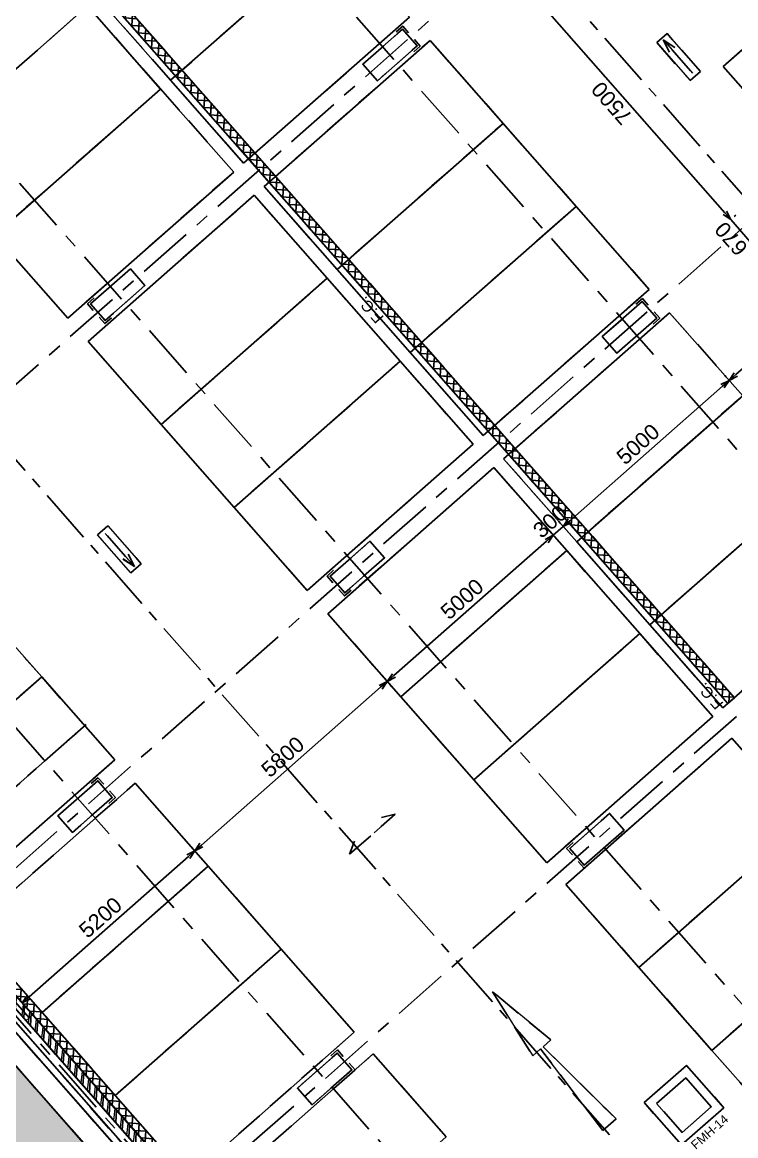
# Model space of a CAD drawing. Header units: millimetres. Extents: x 833946797 to 834440930, y 817746008 to 818399503.
# Drawn here: x 834295254 to 834311388, y 817964841 to 817990012 of the extents above; entities that cross this region are included whole.
import ezdxf

# ---------------------------------------------------------------- set-up
doc = ezdxf.new("R2010")
doc.units = ezdxf.units.MM
doc.header["$LTSCALE"] = 100
for name, pattern in [('CENTER', [2, 1.25, -0.25, 0.25, -0.25]), ('DASHDOT2', [12.7, 6.35, -3.175, 0, -3.175]), ('Grid Line', [22.225, 12.7, -3.175, 3.175, -3.175]), ('Hidden', [9.525, 6.35, -3.175])]:
    doc.linetypes.add(name, pattern=pattern)
for name, color, linetype in [('+C-160', 160, 'Hidden'), ('A-COLS', 3, 'Continuous'), ('DLN020__', 6, 'Continuous'), ('DLN030_1', 1, 'Continuous'), ('DLN030_2', 1, 'Continuous'), ('DLN040__', 3, 'Continuous'), ('DLN052__', 7, 'Continuous'), ('DLN060__', 7, 'Continuous'), ('DLN210__', 7, 'Continuous'), ('DLN660', 1, 'Continuous'), ('DLN810__', 1, 'Continuous'), ('MOE', 6, 'DASHDOT2')]:
    doc.layers.add(name, color=color, linetype=linetype)
for name, color, linetype, lineweight in [('A-DOOR', 6, 'Continuous', 9), ('A-GENM', 6, 'Continuous', 9), ('A-WALL', 7, 'Continuous', 9), ('A829_ROAD', 1, 'Continuous', 0), ('CORNER GUARD', 2, 'Continuous', 50), ('HCL520_T', 7, 'Continuous', 18)]:
    doc.layers.add(name, color=color, linetype=linetype, lineweight=lineweight)
doc.styles.add('3B50A-DLN-ARC-DWG-1002-P00-LB02$0$Standard', font='swiss.ttf')
doc.styles.get("Standard").update_dxf_attribs({"font": 'swiss.ttf'})
doc.styles.add('Swis721tBT', font='swissl.ttf')
doc.dimstyles.new('INTDIM', dxfattribs={"dimtxt": 200, "dimasz": 125, "dimexe": 100, "dimexo": 150, "dimgap": 80, "dimtad": 1, "dimdec": 0, "dimzin": 9, "dimdsep": 46, "dimtxsty": 'Swis721tBT', "dimblk": 'OPEN30', "dimcen": -125, "dimclrd": 256, "dimclre": 256, "dimclrt": 2, "dimaunit": 1, "dimadec": 1, "dimazin": 0, "dimtfac": 0.444444, "dimtdec": 0, "dimtix": 1, "dimtmove": 2, "dimatfit": 3, "dimldrblk": 'OPEN30', "dimfxl": 0, "dimtolj": 1, "dimlwd": -1, "dimlwe": -1, "dimarcsym": 0})
doc.dimstyles.new('INTDIM350', dxfattribs={"dimtxt": 350, "dimasz": 200, "dimexe": 100, "dimexo": 150, "dimgap": 100, "dimtad": 1, "dimdec": 0, "dimzin": 9, "dimdsep": 46, "dimtxsty": 'Swis721tBT', "dimblk": 'OPEN30', "dimcen": -125, "dimclrd": 256, "dimclre": 256, "dimclrt": 2, "dimaunit": 1, "dimadec": 1, "dimazin": 0, "dimtfac": 0.444444, "dimtdec": 0, "dimtix": 1, "dimtmove": 2, "dimatfit": 3, "dimldrblk": 'OPEN30', "dimfxl": 0, "dimtolj": 1, "dimlwd": -1, "dimlwe": -1, "dimarcsym": 0})
pattern_1 = [(86.3502, (834319897.64, 817945893.62), (-158.428, 10.1057), []), (176.3502, (834319897.64, 817945893.62), (-10.1057, -158.428), [])]
pattern_2 = [(86.350195828, (-1e-07, 1e-07), (-158.428018635, 10.105711821), [])]

# ---------------------------------------------------------------- blocks, each defined once
blk = doc.blocks.new('_Open30')
at = {"color": 0, "linetype": 'ByBlock', "lineweight": -2}
for p, q in [((-1, 0.268), (0, 0)), ((0, 0), (-1, -0.268)), ((0, 0), (-1, 0))]:
    blk.add_line(p, q, dxfattribs=at)
blk = doc.blocks.new('*D31')
at = {"layer": 'Defpoints', "color": 0}
for p in [(834269377, 817985820), (834268235, 817984815), (834325665, 817921862)]:
    blk.add_point(p, dxfattribs=at)
at = {"layer": 'DLN030_1', "linetype": 'Continuous'}
for p, q in [((834269264, 817985721), (834268160, 817984749)), ((834324391, 817921007), (834268367, 817984665)), ((834325552, 817921763), (834324448, 817920791))]:
    blk.add_line(p, q, dxfattribs=at)
at = {"layer": 'DLN030_1', "xscale": 200, "yscale": 200, "zscale": 200}
for p, rotation in [((834268235, 817984815), 131.3501965874743), ((834324523, 817920857), 311.3501965874743)]:
    blk.add_blockref('_Open30', p, dxfattribs=dict(at, rotation=rotation))
at = {"layer": 'DLN030_1', "color": 2, "insert": (834295471, 817953436), "char_height": 400, "attachment_point": 5, "rotation": 311.3502, "style": 'Swis721tBT'}
blk.add_mtext('\\A1;85200', dxfattribs=at)
blk = doc.blocks.new('DLN_Parking - Parking - 2500 x 5000 _WL_-1233168-Car Park_B2_F')
at = {"layer": 'DLN660'}
for p, q in [((0, 0), (0, 5000)), ((0, 5000), (2500, 5000)), ((2500, 5000), (2500, 0)), ((2500, 0), (0, 0))]:
    blk.add_line(p, q, dxfattribs=at)
blk = doc.blocks.new('DLN_Parking - Parking - 2500 x 5000 _WL_-V1-Car Park_B2_F')
at = {"layer": 'DLN660'}
for p, q in [((0, 0), (0, 5000)), ((0, 5000), (2500, 5000)), ((2500, 5000), (2500, 0))]:
    blk.add_line(p, q, dxfattribs=at)
blk = doc.blocks.new('A05-_14-flat-3')
at = {"layer": 'A829_ROAD'}
for p, q in [((-275, 3909), (275, 3909)), ((-50, 709), (-275, 3909)), ((275, 3909), (50, 709)), ((-375, 709), (0, -1624)), ((-50, 709), (-375, 709)), ((0, -1624), (375, 709)), ((375, 709), (50, 709))]:
    blk.add_line(p, q, dxfattribs=at)
blk = doc.blocks.new('*D87')
at = {"layer": 'Defpoints', "color": 0}
for p in [(834269376, 817985821), (834268235, 817984816), (834325664, 817921862)]:
    blk.add_point(p, dxfattribs=at)
at = {"layer": 'DLN030_1', "linetype": 'Continuous'}
for p, q in [((834269264, 817985721), (834268159, 817984750)), ((834324391, 817921007), (834268367, 817984666)), ((834325552, 817921763), (834324448, 817920791))]:
    blk.add_line(p, q, dxfattribs=at)
at = {"layer": 'DLN030_1', "xscale": 200, "yscale": 200, "zscale": 200}
for p, rotation in [((834268235, 817984816), 131.3501965866839), ((834324523, 817920857), 311.3501965866839)]:
    blk.add_blockref('_Open30', p, dxfattribs=dict(at, rotation=rotation))
at = {"layer": 'DLN030_1', "color": 2, "insert": (834295471, 817953436), "char_height": 400, "attachment_point": 5, "rotation": 311.3502, "style": 'Swis721tBT'}
blk.add_mtext('\\A1;85200', dxfattribs=at)
blk = doc.blocks.new('CORNER GUARD')
at = {"layer": 'CORNER GUARD', "color": 0, "const_width": 20}
blk.add_lwpolyline([(-150, -50), (50, -50), (50, 150)], dxfattribs=at)
at = {"layer": 'Defpoints', "color": 0}
blk.add_lwpolyline([(-150, 0), (0, 0), (0, 150)], dxfattribs=at)
blk = doc.blocks.new('*D105')
at = {"layer": 'Defpoints', "color": 0, "ltscale": 1.5}
for p in [(834308028, 818005616, 0), (834282396, 817990019, 0), (834281716, 817989645, 0), (834284249, 817989719), (834286474, 817987663, 0)]:
    blk.add_point(p, dxfattribs=at)
at = {"layer": 'MOE', "linetype": 'Continuous', "ltscale": 1.5}
blk.add_arc((834282364, 817990038), 1912, 335.9818, 25.2618, dxfattribs=at)
at = {"layer": 'MOE', "ltscale": 1.5, "xscale": 200, "yscale": 200, "zscale": 200}
for p, rotation in [((834283998, 817991030), 118.2598019028831), ((834284019, 817989081), 242.983782187355)]:
    blk.add_blockref('_Open30', p, dxfattribs=dict(at, rotation=rotation))
at = {"layer": 'MOE', "color": 2, "ltscale": 1.5, "insert": (834284555, 817990061), "char_height": 350, "attachment_point": 5, "rotation": 270.6218, "style": 'Swis721tBT'}
blk.add_mtext('\\A1;{\\C1;>30%%D}', dxfattribs=at)
blk = doc.blocks.new('A$C029C5A43')
at = {"layer": '+C-160'}
for p, q in [((21521, 92816, 0), (21521, 45595, 0)), ((22021, 92316, 0), (22021, 45595, 0)), ((22171, 90066), (22171, 6566)), ((22371, 6566), (22371, 90066)), ((22571, 85566), (22571, 49724)), ((22771, 49724), (22771, 85566)), ((39021, 55966), (39021, 79864)), ((39221, 79864), (39220, 55964)), ((33571, 77366), (38571, 77366)), ((38571, 77366), (33571, 77366)), ((38571, 77366), (38571, 74866)), ((38871, 74866), (38871, 77366)), ((39021, 76363), (39221, 76563)), ((39221, 76184), (39021, 76383)), ((39021, 76139), (39221, 76338)), ((39221, 75959), (39021, 76159)), ((39021, 75914), (39221, 76114)), ((39221, 75735), (39021, 75934)), ((39021, 75690), (39221, 75889)), ((39221, 75510), (39021, 75710)), ((39021, 75465), (39221, 75665)), ((39221, 75286), (39021, 75485)), ((39021, 75241), (39221, 75440)), ((39221, 75061), (39021, 75261)), ((39021, 75016), (39221, 75216)), ((39221, 74837), (39021, 75036)), ((33571, 72366), (33571, 74866)), ((33571, 74866), (38571, 74866)), ((38571, 74866), (33571, 74866)), ((38571, 74866), (38571, 72366)), ((38871, 72366), (38871, 74866)), ((38871, 74866), (43871, 74866)), ((43871, 74866), (38871, 74866)), ((39021, 74792), (39221, 74991)), ((39221, 74612), (39021, 74812)), ((39021, 74567), (39221, 74767)), ((39221, 74388), (39021, 74587)), ((39021, 74343), (39221, 74542)), ((39221, 74163), (39021, 74363)), ((39021, 74118), (39221, 74318)), ((39221, 73939), (39021, 74138)), ((39021, 73894), (39221, 74093)), ((39221, 73714), (39021, 73914)), ((39021, 73669), (39221, 73869)), ((39221, 73490), (39021, 73689)), ((39021, 73445), (39221, 73644)), ((39221, 73265), (39021, 73465)), ((39021, 73220), (39221, 73420)), ((39221, 73041), (39021, 73240)), ((39021, 72996), (39221, 73195)), ((39221, 72816), (39021, 73016)), ((39021, 72771), (39221, 72971)), ((39221, 72592), (39021, 72791)), ((39021, 72547), (39221, 72746)), ((39221, 72367), (39021, 72567)), ((39021, 72322), (39221, 72522)), ((38571, 72366), (33571, 72366)), ((34321, 72316, 0), (34121, 72316, 0)), ((34121, 72316, 0), (34121, 72116, 0)), ((34171, 72266), (35371, 72266)), ((34171, 71766), (34171, 72266)), ((34171, 71766, 0), (34171, 72266, 0)), ((34171, 72266, 0), (35371, 72266, 0)), ((34171, 71766, 0), (34171, 72266, 0)), ((34171, 72266, 0), (35371, 72266, 0)), ((34321, 72266, 0), (34171, 72266, 0)), ((34171, 72266, 0), (34171, 72116, 0)), ((35371, 72266), (35371, 71766)), ((35371, 72266, 0), (35371, 71766, 0)), ((35371, 72266, 0), (35371, 71766, 0)), ((43871, 72366), (38871, 72366)), ((39221, 72143), (39021, 72342)), ((39021, 72098), (39221, 72297)), ((42371, 72266), (43571, 72266)), ((42371, 71766), (42371, 72266)), ((42371, 71766, 0), (42371, 72266, 0)), ((42371, 72266, 0), (43571, 72266, 0)), ((42371, 71766, 0), (42371, 72266, 0)), ((42371, 72266, 0), (43571, 72266, 0)), ((43421, 72316), (43621, 72316)), ((43421, 72266), (43571, 72266)), ((43571, 72266), (43571, 71766)), ((43571, 72266, 0), (43571, 71766, 0)), ((43571, 72266, 0), (43571, 71766, 0)), ((43571, 72266), (43571, 72116)), ((43621, 72316), (43621, 72116)), ((39220, 71918), (39021, 72118)), ((39021, 71873), (39221, 72073)), ((34121, 71716, 0), (34121, 71916, 0)), ((34171, 71766, 0), (34171, 71916, 0)), ((35371, 71766), (34171, 71766)), ((35371, 71766, 0), (34171, 71766, 0)), ((35371, 71766, 0), (34171, 71766, 0)), ((34321, 71766, 0), (34171, 71766, 0)), ((39220, 71694), (39021, 71893)), ((39021, 71649), (39220, 71848)), ((43571, 71766), (42371, 71766)), ((43571, 71766, 0), (42371, 71766, 0)), ((43571, 71766, 0), (42371, 71766, 0)), ((43421, 71766), (43571, 71766)), ((43571, 71766), (43571, 71916)), ((43621, 71716), (43621, 71916)), ((33571, 69166), (33571, 71666)), ((33571, 71666), (38571, 71666)), ((34321, 71716, 0), (34121, 71716, 0)), ((38571, 71666), (38571, 69166)), ((38871, 69166), (38871, 71666)), ((38871, 71666), (43871, 71666)), ((39220, 71469), (39021, 71669)), ((39021, 71424), (39220, 71624)), ((43421, 71716), (43621, 71716)), ((43871, 71666), (43871, 69166)), ((39220, 71245), (39021, 71444)), ((39021, 71200), (39220, 71399)), ((39220, 71020), (39021, 71220)), ((39021, 70975), (39220, 71175)), ((39220, 70796), (39021, 70995)), ((39021, 70751), (39220, 70950)), ((39220, 70571), (39021, 70771)), ((39021, 70526), (39220, 70726)), ((39220, 70347), (39021, 70546)), ((39021, 70302), (39220, 70501)), ((39220, 70122), (39021, 70322)), ((39021, 70077), (39220, 70277)), ((39220, 69898), (39021, 70097)), ((39021, 69853), (39220, 70052)), ((39220, 69673), (39021, 69873)), ((39021, 69628), (39220, 69827)), ((39220, 69449), (39021, 69648)), ((39021, 69404), (39220, 69603)), ((39220, 69224), (39021, 69424)), ((39021, 69179), (39220, 69378)), ((27771, 69166), (27771, 66666)), ((33571, 66666), (33571, 69166)), ((33571, 69166), (38571, 69166)), ((38571, 69166), (33571, 69166)), ((38571, 69166), (38571, 66666)), ((38871, 66666), (38871, 69166)), ((38871, 69166), (43871, 69166)), ((43871, 69166), (38871, 69166)), ((39220, 69000), (39021, 69199)), ((39021, 68954), (39220, 69154)), ((39220, 68775), (39021, 68975)), ((43871, 69166), (43871, 66666)), ((39021, 68730), (39220, 68929)), ((39220, 68551), (39021, 68750)), ((39021, 68505), (39220, 68705)), ((39220, 68326), (39021, 68526)), ((39021, 68281), (39220, 68480)), ((30840, 67100), (30840, 68241)), ((30840, 68241), (31153, 68241)), ((31153, 68241), (31153, 67100)), ((39220, 68102), (39021, 68301)), ((39021, 68056), (39220, 68256)), ((47998, 68241), (47685, 68241)), ((47685, 68241), (47685, 67100)), ((47998, 67100), (47998, 68241)), ((30993, 67452), (30993, 68152)), ((39220, 67877), (39021, 68077)), ((39021, 67832), (39220, 68031)), ((39220, 67653), (39021, 67852)), ((39021, 67607), (39220, 67807)), ((47837, 67889), (47837, 67189)), ((39220, 67428), (39021, 67628)), ((39021, 67383), (39220, 67582)), ((39220, 67204), (39021, 67403)), ((39021, 67158), (39220, 67358)), ((31153, 67100), (30840, 67100)), ((39220, 66979), (39021, 67179)), ((39021, 66934), (39220, 67133)), ((39220, 66755), (39021, 66954)), ((47685, 67100), (47998, 67100)), ((39021, 66709), (39220, 66909)), ((39220, 66530), (39021, 66730)), ((48458, 66841, 0), (49733, 66841, 0)), ((48458, 65566, 0), (48458, 66841, 0)), ((22771, 66666), (27771, 66666)), ((27771, 66666), (22771, 66666)), ((27771, 66666), (27771, 64166)), ((33571, 64166), (33571, 66666)), ((33571, 66666), (38571, 66666)), ((38571, 66666), (33571, 66666)), ((38571, 66666), (38571, 64166)), ((38871, 64166), (38871, 66666)), ((38871, 66666), (43871, 66666)), ((43871, 66666), (38871, 66666)), ((39021, 66485), (39220, 66684)), ((39220, 66306), (39021, 66505)), ((39021, 66260), (39220, 66460)), ((43871, 66666), (43871, 64166)), ((39220, 66081), (39021, 66281)), ((39021, 66036), (39220, 66235)), ((39220, 65857), (39021, 66056)), ((39021, 65811), (39220, 66011)), ((39220, 65632), (39021, 65832)), ((39021, 65587), (39220, 65786)), ((39220, 65408), (39021, 65607)), ((39021, 65362), (39220, 65562)), ((39220, 65183), (39021, 65383)), ((39021, 65138), (39220, 65337)), ((39220, 64959), (39021, 65158)), ((39021, 64913), (39220, 65113)), ((39220, 64734), (39021, 64934)), ((39021, 64689), (39220, 64888)), ((39220, 64510), (39021, 64709)), ((39021, 64464), (39220, 64664)), ((39220, 64285), (39021, 64485)), ((39021, 64240), (39220, 64439)), ((39220, 64061), (39021, 64260)), ((39021, 64015), (39220, 64215)), ((27771, 64166), (22771, 64166)), ((25971, 63566, 0), (25971, 64066, 0)), ((25971, 64066, 0), (27171, 64066, 0)), ((25971, 63566, 0), (25971, 64066, 0)), ((25971, 64066, 0), (27171, 64066, 0)), ((27021, 64116, 0), (27221, 64116, 0)), ((27021, 64066, 0), (27171, 64066, 0)), ((27171, 64066, 0), (27171, 63566, 0)), ((27171, 64066, 0), (27171, 63566, 0)), ((27171, 64066, 0), (27171, 63916, 0)), ((27221, 64116, 0), (27221, 63916, 0)), ((38571, 64166), (33571, 64166)), ((34321, 64115, 0), (34121, 64115, 0)), ((34121, 64115, 0), (34121, 63915, 0)), ((34171, 63566, 0), (34171, 64066, 0)), ((34171, 64066, 0), (35371, 64066, 0)), ((34171, 63566, 0), (34171, 64066, 0)), ((34171, 64066, 0), (35371, 64066, 0)), ((34321, 64065, 0), (34171, 64065, 0)), ((34171, 64065, 0), (34171, 63915, 0)), ((35371, 64066, 0), (35371, 63566, 0)), ((35371, 64066, 0), (35371, 63566, 0)), ((43871, 64166), (38871, 64166)), ((39220, 63836), (39021, 64036)), ((39021, 63791), (39220, 63990)), ((42371, 63566, 0), (42371, 64066, 0)), ((42371, 64066, 0), (43571, 64066, 0)), ((42371, 63566, 0), (42371, 64066, 0)), ((42371, 64066, 0), (43571, 64066, 0)), ((43421, 64116), (43621, 64116)), ((43421, 64066), (43571, 64066)), ((43571, 64066, 0), (43571, 63566, 0)), ((43571, 64066, 0), (43571, 63566, 0)), ((43571, 64066), (43571, 63916)), ((43621, 64116), (43621, 63916)), ((27171, 63566, 0), (27171, 63716, 0)), ((27221, 63516, 0), (27221, 63716, 0)), ((34121, 63515, 0), (34121, 63715, 0)), ((34171, 63565, 0), (34171, 63715, 0)), ((39220, 63612), (39021, 63811)), ((39021, 63566), (39220, 63766)), ((43571, 63566), (43571, 63716)), ((43621, 63516), (43621, 63716)), ((22771, 63466), (27771, 63466)), ((27171, 63566, 0), (25971, 63566, 0)), ((27171, 63566, 0), (25971, 63566, 0)), ((27021, 63566, 0), (27171, 63566, 0)), ((27021, 63516, 0), (27221, 63516, 0)), ((27771, 63466), (27771, 60966)), ((33571, 60966), (33571, 63466)), ((33571, 63466), (38571, 63466)), ((34321, 63515, 0), (34121, 63515, 0)), ((35371, 63566, 0), (34171, 63566, 0)), ((35371, 63566, 0), (34171, 63566, 0)), ((34321, 63565, 0), (34171, 63565, 0)), ((38571, 63466), (38571, 60966)), ((38871, 60966), (38871, 63466)), ((38871, 63466), (43871, 63466)), ((39220, 63387), (39021, 63587)), ((39021, 63342), (39220, 63541)), ((43571, 63566, 0), (42371, 63566, 0)), ((43571, 63566, 0), (42371, 63566, 0)), ((43421, 63566), (43571, 63566)), ((43421, 63516), (43621, 63516)), ((43871, 63466), (43871, 60966)), ((39220, 63163), (39021, 63362)), ((39021, 63117), (39220, 63317)), ((39220, 62938), (39021, 63138)), ((39021, 62893), (39220, 63092)), ((39220, 62714), (39021, 62913)), ((39021, 62668), (39220, 62868)), ((39220, 62489), (39021, 62689)), ((39021, 62444), (39220, 62643)), ((39220, 62265), (39021, 62464)), ((39021, 62219), (39220, 62418)), ((39220, 62040), (39021, 62240)), ((39021, 61995), (39220, 62194)), ((39220, 61816), (39021, 62015)), ((39021, 61770), (39220, 61969)), ((22471, 61067), (22471, 61769)), ((39220, 61591), (39021, 61790)), ((39021, 61546), (39220, 61745)), ((22771, 61427), (22571, 61627)), ((22571, 61260), (22771, 61460)), ((39220, 61367), (39021, 61566)), ((39021, 61321), (39220, 61520)), ((22371, 61140), (22571, 61340)), ((22771, 61203), (22571, 61403)), ((22571, 61036), (22771, 61236)), ((22771, 60978), (22571, 61178)), ((39220, 61142), (39021, 61341)), ((39021, 61097), (39220, 61296)), ((22371, 60915), (22571, 61115)), ((22371, 61067), (22571, 61067)), ((22571, 60811), (22771, 61011)), ((22771, 60754), (22571, 60954)), ((22771, 60966), (27771, 60966)), ((27771, 60966), (22771, 60966)), ((27771, 60966), (27771, 58466)), ((33571, 58466), (33571, 60966)), ((33571, 60966), (38571, 60966)), ((38571, 60966), (33571, 60966)), ((38571, 60966), (38571, 58466)), ((38871, 58466), (38871, 60966)), ((38871, 60966), (43871, 60966)), ((43871, 60966), (38871, 60966)), ((39220, 60918), (39021, 61117)), ((39021, 60872), (39220, 61071)), ((22371, 60691), (22571, 60891)), ((22371, 60466), (22571, 60666)), ((22571, 60587), (22771, 60787)), ((22771, 60529), (22571, 60729)), ((39220, 60693), (39021, 60892)), ((39021, 60648), (39220, 60847)), ((39220, 60469), (39021, 60668)), ((22371, 60242), (22571, 60442)), ((22571, 60362), (22771, 60562)), ((22771, 60305), (22571, 60504)), ((39021, 60423), (39220, 60622)), ((39220, 60244), (39021, 60443)), ((22371, 60017), (22571, 60217)), ((22571, 60138), (22771, 60338)), ((22771, 60080), (22571, 60280)), ((39021, 60199), (39220, 60398)), ((39220, 60020), (39021, 60219)), ((39021, 59974), (39220, 60173)), ((22371, 59793), (22571, 59993)), ((22571, 59913), (22771, 60113)), ((22771, 59856), (22571, 60055)), ((39220, 59795), (39021, 59994)), ((39021, 59750), (39220, 59949)), ((22371, 59568), (22571, 59768)), ((22571, 59689), (22771, 59889)), ((22771, 59631), (22571, 59831)), ((22571, 59464), (22771, 59664)), ((39220, 59571), (39021, 59770)), ((39021, 59525), (39220, 59724)), ((22371, 59344), (22571, 59544)), ((22771, 59407), (22571, 59606)), ((22571, 59240), (22771, 59440)), ((39220, 59346), (39021, 59545)), ((39021, 59301), (39220, 59500)), ((22371, 59119), (22571, 59319)), ((22771, 59182), (22571, 59382)), ((22571, 59015), (22771, 59215)), ((22771, 58958), (22571, 59157)), ((30350, 59055, 0), (30628, 59208, 0)), ((31719, 59055, 0), (31441, 59208, 0)), ((39220, 59122), (39021, 59321)), ((39021, 59076), (39220, 59275)), ((22371, 58895), (22571, 59095)), ((22571, 58791), (22771, 58991)), ((22771, 58733), (22571, 58933)), ((31719, 59055, 0), (30350, 59055, 0)), ((30350, 59055, 0), (31719, 59055, 0)), ((39220, 58897), (39021, 59096)), ((39021, 58852), (39220, 59051)), ((22371, 58670), (22571, 58870)), ((22571, 58566), (22771, 58766)), ((22771, 58509), (22571, 58708)), ((39220, 58673), (39021, 58872)), ((39021, 58627), (39220, 58826)), ((39220, 58448), (39021, 58647)), ((22371, 58446), (22571, 58646)), ((22371, 58221), (22571, 58421)), ((22571, 58342), (22771, 58542)), ((22771, 58284), (22571, 58484)), ((22771, 58466), (27771, 58466)), ((27771, 58466), (22771, 58466)), ((27771, 58466), (27771, 55966)), ((33571, 55966), (33571, 58466)), ((33571, 58466), (38571, 58466)), ((38571, 58466), (33571, 58466)), ((38571, 58466), (38571, 55966)), ((38871, 55966), (38871, 58466)), ((38871, 58466), (43871, 58466)), ((43871, 58466), (38871, 58466)), ((39021, 58403), (39220, 58602)), ((39220, 58224), (39021, 58423)), ((22371, 57997), (22571, 58197)), ((22571, 58117), (22771, 58317)), ((22771, 58060), (22571, 58259)), ((39021, 58178), (39220, 58377)), ((39220, 57999), (39021, 58198)), ((39021, 57954), (39220, 58153)), ((22371, 57772), (22571, 57972)), ((22571, 57893), (22771, 58093)), ((22771, 57835), (22571, 58035)), ((39220, 57775), (39021, 57974)), ((39021, 57729), (39220, 57928)), ((22371, 57548), (22571, 57748)), ((22571, 57668), (22771, 57868)), ((22771, 57611), (22571, 57810)), ((22571, 57444), (22771, 57644)), ((39220, 57550), (39021, 57749)), ((39021, 57505), (39220, 57704)), ((22371, 57323), (22571, 57523)), ((22771, 57386), (22571, 57586)), ((22571, 57219), (22771, 57419)), ((39220, 57326), (39021, 57525)), ((39021, 57280), (39220, 57479)), ((39220, 57101), (39021, 57300)), ((39021, 57056), (39220, 57255)), ((39220, 56877), (39021, 57076)), ((39021, 56831), (39220, 57030)), ((39220, 56652), (39021, 56851)), ((39021, 56607), (39220, 56806)), ((39220, 56428), (39021, 56627)), ((39021, 56382), (39220, 56581)), ((39220, 56203), (39021, 56402)), ((39021, 56158), (39220, 56357)), ((39220, 55979), (39021, 56178)), ((39053, 55965), (39220, 56132)), ((27771, 55966), (22771, 55966)), ((27021, 55916, 0), (27221, 55916, 0)), ((27221, 55916, 0), (27221, 55716, 0)), ((38571, 55966), (33571, 55966)), ((34321, 55916, 0), (34121, 55916, 0)), ((34121, 55916, 0), (34121, 55716, 0)), ((43871, 55966), (38871, 55966)), ((39220, 55964), (39021, 55966)), ((25971, 55366, 0), (25971, 55866, 0)), ((25971, 55866, 0), (27171, 55866, 0)), ((25971, 55366, 0), (25971, 55866, 0)), ((25971, 55866, 0), (27171, 55866, 0)), ((27021, 55866, 0), (27171, 55866, 0)), ((27171, 55866, 0), (27171, 55366, 0)), ((27171, 55866, 0), (27171, 55366, 0)), ((27171, 55866, 0), (27171, 55716, 0)), ((34171, 55366, 0), (34171, 55866, 0)), ((34171, 55866, 0), (35371, 55866, 0)), ((34171, 55366, 0), (34171, 55866, 0)), ((34171, 55866, 0), (35371, 55866, 0)), ((34321, 55866, 0), (34171, 55866, 0)), ((34171, 55866, 0), (34171, 55716, 0)), ((35371, 55866, 0), (35371, 55366, 0)), ((35371, 55866, 0), (35371, 55366, 0)), ((27171, 55366, 0), (27171, 55516, 0)), ((27221, 55316, 0), (27221, 55516, 0)), ((34121, 55316, 0), (34121, 55516, 0)), ((34171, 55366, 0), (34171, 55516, 0)), ((22771, 55316), (27771, 55316)), ((27171, 55366, 0), (25971, 55366, 0)), ((27171, 55366, 0), (25971, 55366, 0)), ((27021, 55366, 0), (27171, 55366, 0)), ((27021, 55316, 0), (27221, 55316, 0)), ((27771, 55316), (27771, 52816)), ((38571, 55316), (33571, 55316)), ((33571, 55316), (33571, 52816)), ((34321, 55316, 0), (34121, 55316, 0)), ((35371, 55366, 0), (34171, 55366, 0)), ((35371, 55366, 0), (34171, 55366, 0)), ((34321, 55366, 0), (34171, 55366, 0)), ((38571, 52816), (38571, 55316)), ((30721, 54586), (30450, 52899)), ((30992, 52899), (30721, 54586)), ((30450, 52899), (30685, 52899)), ((30522, 50586), (30685, 52899)), ((30757, 52899), (30920, 50586)), ((30757, 52899), (30992, 52899)), ((38571, 52816), (33571, 52816)), ((33571, 52816), (33571, 50316)), ((33571, 52816), (38571, 52816)), ((30920, 50586), (30522, 50586)), ((31641, 50441, 0), (32916, 50441, 0)), ((31641, 49166, 0), (31641, 50441, 0)), ((32916, 50441, 0), (32916, 49166, 0)), ((31841, 50241, 0), (32716, 50241, 0)), ((31841, 49366, 0), (31841, 50241, 0)), ((32716, 50241, 0), (32716, 49366, 0)), ((38571, 50316), (33571, 50316)), ((33571, 50316), (33571, 47816)), ((33571, 50316), (38571, 50316)), ((32716, 49366, 0), (31841, 49366, 0)), ((32916, 49166, 0), (31641, 49166, 0))]:
    blk.add_line(p, q, dxfattribs=at)
at = {"layer": '+C-160', "lineweight": 18}
for p, q in [((22371, 49574, 0), (22371, 90066, 0)), ((22571, 49574, 0), (22571, 85566, 0)), ((27171, 64066), (25971, 64066)), ((25971, 64066), (25971, 63566)), ((27171, 63566), (27171, 64066)), ((35371, 64066), (34171, 64066)), ((34171, 64066), (34171, 63566)), ((35371, 63566), (35371, 64066)), ((43571, 64066), (42371, 64066)), ((42371, 64066), (42371, 63566)), ((43571, 63566), (43571, 64066)), ((25971, 63566), (27171, 63566)), ((34171, 63566), (35371, 63566)), ((42371, 63566), (43571, 63566)), ((27171, 55866), (25971, 55866)), ((25971, 55866), (25971, 55366)), ((27171, 55366), (27171, 55866)), ((35371, 55866), (34171, 55866)), ((34171, 55866), (34171, 55366)), ((35371, 55366), (35371, 55866)), ((25971, 55366), (27171, 55366)), ((34171, 55366), (35371, 55366))]:
    blk.add_line(p, q, dxfattribs=at)
at = {"layer": '+C-160', "linetype": 'ByBlock', "lineweight": -2}
for p, q in [((47757, 67889), (47837, 68189)), ((47837, 68189), (47917, 67889)), ((47837, 68189), (47837, 67889)), ((30993, 67152), (30912, 67452)), ((31073, 67452), (30993, 67152)), ((30993, 67152), (30993, 67452))]:
    blk.add_line(p, q, dxfattribs=at)
at = {"layer": '+C-160', "lineweight": 13}
blk.add_line((22571, 61067), (22371, 61067), dxfattribs=at)
blk = doc.blocks.new('*D123')
at = {"layer": 'Defpoints', "color": 0}
for p in [(834299144, 817971301), (834299160, 817971283), (834295256, 817967847)]:
    blk.add_point(p, dxfattribs=at)
at = {"layer": 'DLN030_2', "linetype": 'Continuous'}
for p, q in [((834299243, 817971189), (834299226, 817971208)), ((834295407, 817967979), (834299010, 817971151)), ((834295356, 817967735), (834295323, 817967772))]:
    blk.add_line(p, q, dxfattribs=at)
at = {"layer": 'DLN030_2', "xscale": 200, "yscale": 200, "zscale": 200}
for p, rotation in [((834299160, 817971283), 41.35019583601527), ((834295256, 817967847), 221.3501958360152)]:
    blk.add_blockref('_Open30', p, dxfattribs=dict(at, rotation=rotation))
at = {"layer": 'DLN030_2', "color": 2, "insert": (834297023, 817969775), "char_height": 350, "attachment_point": 5, "rotation": 41.3502, "style": 'Swis721tBT'}
blk.add_mtext('\\A1;5200', dxfattribs=at)
blk = doc.blocks.new('*D124')
at = {"layer": 'Defpoints', "color": 0}
for p in [(834303508, 817975112), (834303508, 817975112), (834299154, 817971280)]:
    blk.add_point(p, dxfattribs=at)
at = {"layer": 'DLN030_2', "linetype": 'Continuous'}
for p, q in [((834303409, 817975224), (834303442, 817975187)), ((834299304, 817971412), (834303358, 817974980)), ((834299253, 817971167), (834299220, 817971205))]:
    blk.add_line(p, q, dxfattribs=at)
at = {"layer": 'DLN030_2', "xscale": 200, "yscale": 200, "zscale": 200}
for p, rotation in [((834303508, 817975112), 41.35019583601527), ((834299154, 817971280), 221.3501958360152)]:
    blk.add_blockref('_Open30', p, dxfattribs=dict(at, rotation=rotation))
at = {"layer": 'DLN030_2', "color": 2, "insert": (834301146, 817973406), "char_height": 350, "attachment_point": 5, "rotation": 41.3502, "style": 'Swis721tBT'}
blk.add_mtext('\\A1;5800', dxfattribs=at)
blk = doc.blocks.new('*D125')
at = {"layer": 'Defpoints', "color": 0}
for p in [(834307262, 817978415), (834307262, 817978415), (834303508, 817975112)]:
    blk.add_point(p, dxfattribs=at)
at = {"layer": 'DLN030_2', "linetype": 'Continuous'}
for p, q in [((834307163, 817978528), (834307196, 817978490)), ((834303658, 817975244), (834307112, 817978283)), ((834303607, 817974999), (834303574, 817975037))]:
    blk.add_line(p, q, dxfattribs=at)
at = {"layer": 'DLN030_2', "xscale": 200, "yscale": 200, "zscale": 200}
for p, rotation in [((834307262, 817978415), 41.35019583601527), ((834303508, 817975112), 221.3501958360152)]:
    blk.add_blockref('_Open30', p, dxfattribs=dict(at, rotation=rotation))
at = {"layer": 'DLN030_2', "color": 2, "insert": (834305200, 817976973), "char_height": 350, "attachment_point": 5, "rotation": 41.3502, "style": 'Swis721tBT'}
blk.add_mtext('\\A1;5000', dxfattribs=at)
blk = doc.blocks.new('*D126')
at = {"layer": 'Defpoints', "color": 0}
for p in [(834307487, 817978613), (834307487, 817978613), (834307262, 817978415)]:
    blk.add_point(p, dxfattribs=at)
at = {"layer": 'DLN030_2', "linetype": 'Continuous'}
for p, q in [((834307163, 817978528), (834307196, 817978490)), ((834307262, 817978415), (834307487, 817978613)), ((834307388, 817978726), (834307421, 817978688))]:
    blk.add_line(p, q, dxfattribs=at)
at = {"layer": 'DLN030_2', "color": 2, "insert": (834307189, 817978724), "char_height": 350, "attachment_point": 5, "rotation": 41.3502, "style": 'Swis721tBT'}
blk.add_mtext('\\A1;300', dxfattribs=at)
blk = doc.blocks.new('*D127')
at = {"layer": 'Defpoints', "color": 0}
for p in [(834311240, 817981917), (834311240, 817981917), (834307487, 817978613)]:
    blk.add_point(p, dxfattribs=at)
at = {"layer": 'DLN030_2', "linetype": 'Continuous'}
for p, q in [((834311141, 817982029), (834311174, 817981992)), ((834307637, 817978745), (834311090, 817981784)), ((834307388, 817978726), (834307421, 817978688))]:
    blk.add_line(p, q, dxfattribs=at)
at = {"layer": 'DLN030_2', "xscale": 200, "yscale": 200, "zscale": 200}
for p, rotation in [((834311240, 817981917), 41.35019583601527), ((834307487, 817978613), 221.3501958360152)]:
    blk.add_blockref('_Open30', p, dxfattribs=dict(at, rotation=rotation))
at = {"layer": 'DLN030_2', "color": 2, "insert": (834309179, 817980475), "char_height": 350, "attachment_point": 5, "rotation": 41.3502, "style": 'Swis721tBT'}
blk.add_mtext('\\A1;5000', dxfattribs=at)
blk = doc.blocks.new('*D128')
at = {"layer": 'Defpoints', "color": 0}
for p in [(834315744, 817985881), (834315744, 817985881), (834311240, 817981917)]:
    blk.add_point(p, dxfattribs=at)
at = {"layer": 'DLN030_2', "linetype": 'Continuous'}
for p, q in [((834315645, 817985993), (834315678, 817985956)), ((834311390, 817982049), (834315594, 817985748)), ((834311141, 817982029), (834311174, 817981992))]:
    blk.add_line(p, q, dxfattribs=at)
at = {"layer": 'DLN030_2', "xscale": 200, "yscale": 200, "zscale": 200}
for p, rotation in [((834315744, 817985881), 41.35019583601527), ((834311240, 817981917), 221.3501958360152)]:
    blk.add_blockref('_Open30', p, dxfattribs=dict(at, rotation=rotation))
at = {"layer": 'DLN030_2', "color": 2, "insert": (834313308, 817984109), "char_height": 350, "attachment_point": 5, "rotation": 41.3502, "style": 'Swis721tBT'}
blk.add_mtext('\\A1;6000', dxfattribs=at)
blk = doc.blocks.new('*D182')
at = {"layer": 'Defpoints', "color": 0}
for p in [(834306319, 817991184), (834311274, 817985554), (834311274, 817985554)]:
    blk.add_point(p, dxfattribs=at)
at = {"layer": 'DLN030_2', "linetype": 'Continuous'}
for p, q in [((834306432, 817991283), (834306394, 817991250)), ((834306451, 817991034), (834311142, 817985704)), ((834311387, 817985653), (834311349, 817985620))]:
    blk.add_line(p, q, dxfattribs=at)
at = {"layer": 'DLN030_2', "xscale": 200, "yscale": 200, "zscale": 200}
for p, rotation in [((834306319, 817991184), 131.3501958360153), ((834311274, 817985554), 311.3501958360153)]:
    blk.add_blockref('_Open30', p, dxfattribs=dict(at, rotation=rotation))
at = {"layer": 'DLN030_2', "color": 2, "insert": (834308586, 817988184), "char_height": 350, "attachment_point": 5, "rotation": 131.3502, "style": 'Swis721tBT'}
blk.add_mtext('\\A1;7500', dxfattribs=at)
blk = doc.blocks.new('*D183')
at = {"layer": 'Defpoints', "color": 0}
for p in [(834311274, 817985554), (834311717, 817985051), (834311717, 817985051)]:
    blk.add_point(p, dxfattribs=at)
at = {"layer": 'DLN030_2', "linetype": 'Continuous'}
for p, q in [((834311274, 817985554), (834311717, 817985051)), ((834311387, 817985653), (834311349, 817985620)), ((834311829, 817985150), (834311792, 817985117))]:
    blk.add_line(p, q, dxfattribs=at)
at = {"layer": 'DLN030_2', "color": 2, "insert": (834311285, 817985118), "char_height": 350, "attachment_point": 5, "rotation": 131.3502, "style": 'Swis721tBT'}
blk.add_mtext('\\A1;670', dxfattribs=at)
blk = doc.blocks.new('Leader Mark')
blk.add_lwpolyline([(-1141, 156), (0, 156), (0, -156), (-1141, -156)], close=True)
blk.add_leader([(-52, -4), (-1052, -4)], dimstyle='INTDIM350', override={"dimasz": 300, "dimgap": 100, "dimtad": 0, "dimldrblk": 'Open30'})

msp = doc.modelspace()

# ---------------------------------------------------------------- hatches: boundary and pattern name
at = {"layer": 'A-WALL'}
h = msp.add_hatch(dxfattribs=at)
h.set_pattern_fill('ANSI31', scale=50)
h.set_pattern_definition(pattern_2)
edge = h.paths.add_edge_path()
edge.add_line((834373398.9, 817975260.5), (834373587.8, 817975426.8))
edge.add_line((834373587.8, 817975426.8), (834373233.3, 817980498))
edge.add_line((834373233.3, 817980498), (834338943.8, 818019460))
edge.add_arc((834332615.6, 818013879.7), 8437.1, 41.40656, 102.76311)
edge.add_line((834330751.7, 818022108.4), (834321993.3, 818032060.3))
edge.add_line((834321993.3, 818032060.3), (834277327.5, 817992751.1))
edge.add_line((834277327.5, 817992751.1), (834277459.6, 817992600.9))
edge.add_line((834277459.6, 817992600.9), (834321975.3, 818031778))
edge.add_line((834321975.3, 818031778), (834330680.7, 818021886.4))
edge.add_arc((834332615.6, 818013879.7), 8237.1, 41.40793, 103.58613, ccw=False)
edge.add_line((834338793.6, 818019327.9), (834373038.5, 817980416.6))
edge.add_line((834373038.5, 817980416.6), (834373398.9, 817975260.5))
h = msp.add_hatch(dxfattribs=at)
h.set_pattern_fill('ANSI31', scale=50)
h.set_pattern_definition(pattern_2)
h.paths.add_polyline_path([(834302931.7, 817958814.1), (834303081.8, 817958946.3), (834276330.7, 817989342.8), (834276180.5, 817989210.6)])
at = {"layer": 'DLN060__'}
h = msp.add_hatch(dxfattribs=at)
h.set_pattern_fill('EARTH', color=251, scale=150, angle=45)
h.set_pattern_definition([(86.35019583, (1453154.1, 238293.2), (-889.9338409, 1011.2023827), [952.5, -952.5]), (86.35019583, (1452797.6, 238315.9), (-889.9338409, 1011.2023827), [952.5, -952.5]), (86.35019583, (1452441.2, 238338.6), (-889.9338409, 1011.2023827), [952.5, -952.5]), (176.35019583, (1452329.9, 238465), (-1011.2023827, -889.9338409), [952.5, -952.5]), (176.35019583, (1452352.65, 238821.5), (-1011.2023827, -889.9338409), [952.5, -952.5]), (176.35019583, (1452375.4, 239178), (-1011.2023827, -889.9338409), [952.5, -952.5])])
edge = h.paths.add_edge_path()
edge.add_line((834303001.7, 817954269.4), (834304578.4, 817955656.4))
edge.add_line((834304578.4, 817955656.4), (834331037.8, 817925591.5))
edge.add_line((834331037.8, 817925591.5), (834375206.5, 817964463.2))
edge.add_line((834375206.5, 817964463.2), (834374060.9, 817980844.8))
edge.add_line((834374060.9, 817980844.8), (834339581.5, 818020021.9))
edge.add_arc((834332615.9, 818013881.7), 9285.6, 41.39677, 99.60462)
edge.add_line((834331066.6, 818023037.1), (834322069.8, 818033259.9))
edge.add_line((834322069.8, 818033259.9), (834273725.6, 817990713.5))
edge.add_line((834273725.6, 817990713.5), (834304578.4, 817955656.4))
edge.add_line((834304578.4, 817955656.4), (834303001.7, 817954269.4))
edge.add_line((834303001.7, 817954269.4), (834270761.5, 817990902.8))
edge.add_line((834270761.5, 817990902.8), (834322258.6, 818036224.1))
edge.add_line((834322258.6, 818036224.1), (834331970.3, 818025189))
edge.add_arc((834332622.3, 818013717.3), 11490.2, 42.02614, 93.25305, ccw=False)
edge.add_line((834341157.7, 818021409.6), (834375550.8, 817982329.9))
edge.add_line((834375550.8, 817982329.9), (834377279, 817963489.7))
edge.add_line((834377279, 817963489.7), (834330848.8, 817922627.7))
edge.add_line((834330848.8, 817922627.7), (834303001.7, 817954269.4))
at = {"layer": 'DLN810__'}
h = msp.add_hatch(dxfattribs=at)
h.set_pattern_fill('ANSI37', color=256, scale=50)
h.set_pattern_definition(pattern_1)
h.paths.add_polyline_path([(834295419.3, 817992552.4), (834295568.8, 817992684.9), (834311357.9, 817974743), (834311207.7, 817974612.5)])
h = msp.add_hatch(dxfattribs=at)
h.set_pattern_fill('ANSI37', color=256, scale=50)
h.set_pattern_definition(pattern_1)
h.paths.add_polyline_path([(834303132.6, 817959191.2), (834279453.5, 817986097.1), (834279303.4, 817985965), (834302982.6, 817959059.1)])

# ---------------------------------------------------------------- linework, layer by layer
at = {"layer": 'A-COLS', "color": 5}
for p, q in [((834273725.4, 817990713.8, -0.1), (834304922, 817955266.1, -0.1)), ((834274431, 817990668.8, -0.1), (834305297.3, 817955596.4, -0.1))]:
    msp.add_line(p, q, dxfattribs=at)
at = {"layer": 'A-COLS', "lineweight": 18}
for p, q in [((834309271.9, 817983699.1), (834308371.1, 817982906.3)), ((834309602.3, 817983323.8), (834309271.9, 817983699.1)), ((834308701.5, 817982531), (834309602.3, 817983323.8)), ((834308371.1, 817982906.3), (834308701.5, 817982531)), ((834303116.3, 817978281.7), (834302215.5, 817977488.9)), ((834303446.7, 817977906.3), (834303116.3, 817978281.7)), ((834302545.8, 817977113.6), (834303446.7, 817977906.3)), ((834302215.5, 817977488.9), (834302545.8, 817977113.6)), ((834296960.7, 817972864.3), (834296059.9, 817972071.5)), ((834297291, 817972488.9), (834296960.7, 817972864.3)), ((834296390.2, 817971696.1), (834297291, 817972488.9)), ((834296059.9, 817972071.5), (834296390.2, 817971696.1)), ((834308533.7, 817972126.1), (834307632.9, 817971333.3)), ((834308864.1, 817971750.7), (834308533.7, 817972126.1)), ((834307963.2, 817970957.9), (834308864.1, 817971750.7)), ((834307632.9, 817971333.3), (834307963.2, 817970957.9)), ((834302378.1, 817966708.7), (834301477.3, 817965915.9)), ((834302708.4, 817966333.3), (834302378.1, 817966708.7)), ((834301807.6, 817965540.5), (834302708.4, 817966333.3)), ((834301477.3, 817965915.9), (834301807.6, 817965540.5))]:
    msp.add_line(p, q, dxfattribs=at)
at = {"layer": 'A-COLS'}
for points in [[(834302953.7, 817989061.9), (834303854.5, 817989854.7), (834304184.9, 817989479.4), (834303284, 817988686.6)], [(834296798.1, 817983644.5), (834297698.9, 817984437.3), (834298029.2, 817984062), (834297128.4, 817983269.2)]]:
    msp.add_lwpolyline(points, close=True, dxfattribs=at)
at = {"layer": 'A-COLS', "elevation": -0.1}
for points in [[(834303854.5, 817989854.7), (834304184.9, 817989479.4), (834303284, 817988686.6), (834302953.7, 817989061.9)], [(834304184.9, 817989479.4), (834303284, 817988686.6), (834302953.7, 817989061.9), (834303854.5, 817989854.7)], [(834297698.9, 817984437.3), (834298029.2, 817984062), (834297128.4, 817983269.2), (834296798.1, 817983644.5)], [(834298029.2, 817984062), (834297128.4, 817983269.2), (834296798.1, 817983644.5), (834297698.9, 817984437.3)], [(834309271.9, 817983699.1), (834309602.3, 817983323.8), (834308701.5, 817982531), (834308371.1, 817982906.3)], [(834309602.3, 817983323.8), (834308701.5, 817982531), (834308371.1, 817982906.3), (834309271.9, 817983699.1)], [(834303116.3, 817978281.7), (834303446.7, 817977906.3), (834302545.8, 817977113.6), (834302215.5, 817977488.9)], [(834303446.7, 817977906.3), (834302545.8, 817977113.6), (834302215.5, 817977488.9), (834303116.3, 817978281.7)], [(834296960.7, 817972864.3), (834297291, 817972488.9), (834296390.2, 817971696.1), (834296059.9, 817972071.5)], [(834297291, 817972488.9), (834296390.2, 817971696.1), (834296059.9, 817972071.5), (834296960.7, 817972864.3)], [(834308533.7, 817972126.1), (834308864.1, 817971750.7), (834307963.2, 817970957.9), (834307632.9, 817971333.3)], [(834308864.1, 817971750.7), (834307963.2, 817970957.9), (834307632.9, 817971333.3), (834308533.7, 817972126.1)], [(834302378.1, 817966708.7), (834302708.4, 817966333.3), (834301807.6, 817965540.5), (834301477.3, 817965915.9)], [(834302708.4, 817966333.3), (834301807.6, 817965540.5), (834301477.3, 817965915.9), (834302378.1, 817966708.7)]]:
    msp.add_lwpolyline(points, close=True, dxfattribs=at)
at = {"layer": 'A-DOOR'}
msp.add_line((834295413.7, 817967508), (834294950.1, 817968034.8), dxfattribs=at)
msp.add_polyline3d([(834295338.6, 817967441.9, 0), (834295488.8, 817967574, 0)], dxfattribs=at)
at = {"layer": 'A-WALL', "lineweight": 18}
for p, q in [((834302931.5, 817958814.4, -0.1), (834276180.3, 817989210.9, 0)), ((834303081.6, 817958946.6, -0.1), (834279303.8, 817985965.3, 0))]:
    msp.add_line(p, q, dxfattribs=at)
at = {"layer": 'DLN020__', "linetype": 'Grid Line'}
for p, q in [((834344007.6, 818024858.9), (834274669.7, 817963836.3)), ((834349425, 818018703.3), (834280087.1, 817957680.7)), ((834347704.6, 817939121.1), (834280151.5, 818015879.5)), ((834353113.9, 818011026.4), (834285504.5, 817951525.1)), ((834341549, 817933703.7), (834273995.9, 818010462.1)), ((834335393.4, 817928286.3), (834267840.3, 818005044.7)), ((834332165.4, 817925445.5), (834264612.3, 818002203.9))]:
    msp.add_line(p, q, dxfattribs=at)
at = {"layer": 'DLN052__', "color": 3, "linetype": 'CENTER', "ltscale": 10}
for p, q in [((834289153.4, 817967496.1), (834296670.7, 817974111.9)), ((834289753.7, 817968024.9), (834296745.5, 817974178.3))]:
    msp.add_line(p, q, dxfattribs=at)
at = {"layer": 'DLN060__', "color": 252, "elevation": -0.1}
msp.add_lwpolyline([(834375206.5, 817964463.2), (834374060.9, 817980844.8), (834339581.5, 818020021.9, 0.2600156), (834331066.6, 818023037.1), (834322069.5, 818033260.2), (834273725.4, 817990713.8), (834331037.8, 817925591.5), (834375206.5, 817964463.2)], format="xyb", dxfattribs=at)
at = {"layer": 'DLN060__', "color": 252}
msp.add_lwpolyline([(834374690.4, 817964675.1), (834373573.9, 817980641.3), (834339206.2, 818019691.6, 0.2684144), (834330878.5, 818022494.1), (834322024.5, 818032554.6), (834274431, 817990668.8), (834331082.6, 817926297.5), (834374690.4, 817964675.1)], format="xyb", dxfattribs=at)
at = {"layer": 'DLN210__', "lineweight": 13}
msp.add_polyline3d([(834295488.8, 817967574, 0), (834295338.6, 817967441.9, 0)], dxfattribs=at)
at = {"layer": 'DLN810__', "color": 2, "linetype": 'CENTER', "ltscale": 10}
for p, q in [((834334360.5, 817960186.8), (834302202.9, 817996726.4)), ((834323066.1, 817948348), (834289966.8, 817985957.6))]:
    msp.add_line(p, q, dxfattribs=at)
at = {"layer": 'DLN810__'}
for points in [[(834295419.3, 817992552.4), (834295568.8, 817992684.9), (834311357.9, 817974743), (834311207.7, 817974612.5)], [(834331345.1, 817926528.5), (834276180.3, 817989211), (834276030.1, 817989078.8), (834331195, 817926396.4)], [(834303132.6, 817959191.2), (834279453.5, 817986097.1), (834279303.4, 817985965), (834302982.6, 817959059.1)]]:
    msp.add_lwpolyline(points, close=True, dxfattribs=at)
at = {"layer": 'DLN810__', "elevation": -0.1}
for points in [[(834311107, 817989011.3), (834312064.1, 817989853.6), (834312906.5, 817988896.5), (834311949.3, 817988054.2)], [(834309317.2, 817965589.6), (834310274.3, 817966431.9), (834311116.6, 817965474.8), (834310159.5, 817964632.4)], [(834309599.4, 817965571.6), (834310256.3, 817966149.6), (834310834.4, 817965492.8), (834310177.5, 817964914.7)]]:
    msp.add_lwpolyline(points, close=True, dxfattribs=at)

# ---------------------------------------------------------------- block references
at = {"rotation": 41.35019582799567}
msp.add_blockref('A$C029C5A43', (834318889.5, 817906820.3), dxfattribs=at)
at = {"layer": 'A-GENM', "xscale": -1, "rotation": 311.3501958927072}
msp.add_blockref('Leader Mark', (834309719.5, 817989654.4), dxfattribs=at)
at = {"layer": 'A-GENM', "rotation": 311.3501957185404}
msp.add_blockref('Leader Mark', (834297828.2, 817977669.7), dxfattribs=at)
at = {"layer": 'CORNER GUARD', "xscale": -1}
for p, rotation in [((834303854.5, 817989854.7), 221.3501958279957), ((834309271.9, 817983699.1), 221.3501958279957), ((834297128.4, 817983269.2, -0.1), 41.3501958664126), ((834302546.1, 817977113.3, -0.1), 41.3501958664126), ((834296960.7, 817972864.3, 0.1), 221.3501958279957), ((834307963.2, 817970957.9, -0.1), 41.3501958664126), ((834302378.1, 817966708.7, 0.1), 221.3501958279957)]:
    msp.add_blockref('CORNER GUARD', p, dxfattribs=dict(at, rotation=rotation))
at = {"layer": 'CORNER GUARD'}
for p, rotation in [((834304184.9, 817989479.4), 41.3501958279957), ((834296798.1, 817983644.5, -0.1), 221.3501958947497), ((834309602.3, 817983323.8), 41.3501958279957), ((834302215.8, 817977488.6, -0.1), 221.3501958947497), ((834297291, 817972488.9, 0.1), 41.3501958279957), ((834307632.9, 817971333.3, -0.1), 221.3501958947497), ((834302708.4, 817966333.3, 0.1), 41.3501958279957)]:
    msp.add_blockref('CORNER GUARD', p, dxfattribs=dict(at, rotation=rotation))
at = {"layer": 'DLN660', "rotation": 311.3501958279957}
for name, p in [('DLN_Parking - Parking - 2500 x 5000 _WL_-1233168-Car Park_B2_F', (834310651.7, 817991667.2)), ('DLN_Parking - Parking - 2500 x 5000 _WL_-1233168-Car Park_B2_F', (834296957, 817990578.1)), ('DLN_Parking - Parking - 2500 x 5000 _WL_-1233168-Car Park_B2_F', (834291326.7, 817988953.3)), ('DLN_Parking - Parking - 2500 x 5000 _WL_-1233168-Car Park_B2_F', (834298608.6, 817988701.4)), ('DLN_Parking - Parking - 2500 x 5000 _WL_-1233168-Car Park_B2_F', (834292978.3, 817987076.6)), ('DLN_Parking - Parking - 2500 x 5000 _WL_-1233168-Car Park_B2_F', (834300722.7, 817986299.2)), ('DLN_Parking - Parking - 2500 x 5000 _WL_-1233168-Car Park_B2_F', (834294630, 817985199.9)), ('DLN_Parking - Parking - 2500 x 5000 _WL_-1233168-Car Park_B2_F', (834302374.4, 817984422.5)), ('DLN_Parking - Parking - 2500 x 5000 _WL_-1233168-Car Park_B2_F', (834296744.1, 817982797.7)), ('DLN_Parking - Parking - 2500 x 5000 _WL_-1233168-Car Park_B2_F', (834304026, 817982545.8)), ('DLN_Parking - Parking - 2500 x 5000 _WL_-1233168-Car Park_B2_F', (834298395.7, 817980921)), ('DLN_Parking - Parking - 2500 x 5000 _WL_-1233168-Car Park_B2_F', (834306140.1, 817980143.6)), ('DLN_Parking - Parking - 2500 x 5000 _WL_-1233168-Car Park_B2_F', (834300047.4, 817979044.3)), ('DLN_Parking - Parking - 2500 x 5000 _WL_-1233168-Car Park_B2_F', (834307791.8, 817978266.9)), ('DLN_Parking - Parking - 2500 x 5000 _WL_-1233168-Car Park_B2_F', (834302161.5, 817976642.1)), ('DLN_Parking - Parking - 2500 x 5000 _WL_-1233168-Car Park_B2_F', (834309443.4, 817976390.2)), ('DLN_Parking - Parking - 2500 x 5000 _WL_-1233168-Car Park_B2_F', (834303813.1, 817974765.4)), ('DLN_Parking - Parking - 2500 x 5000 _WL_-V1-Car Park_B2_F', (834290288.3, 817973785.9)), ('DLN_Parking - Parking - 2500 x 5000 _WL_-1233168-Car Park_B2_F', (834305464.8, 817972888.7)), ('DLN_Parking - Parking - 2500 x 5000 _WL_-V1-Car Park_B2_F', (834291940, 817971909.2)), ('DLN_Parking - Parking - 2500 x 5000 _WL_-V1-Car Park_B2_F', (834294054.1, 817969507)), ('DLN_Parking - Parking - 2500 x 5000 _WL_-V1-Car Park_B2_F', (834295705.7, 817967630.3)), ('DLN_Parking - Parking - 2500 x 5000 _WL_-V1-Car Park_B2_F', (834297357.4, 817965753.5)), ('DLN_Parking - Parking - 2500 x 5000 _WL_-V1-Car Park_B2_F', (834299438.5, 817963388.9))]:
    msp.add_blockref(name, p, dxfattribs=at)
at = {"layer": 'DLN660', "xscale": -1, "rotation": 311.3501958279839}
for p in [(834309197.5, 817968647.3), (834310849.2, 817966770.6), (834312500.8, 817964893.9)]:
    msp.add_blockref('DLN_Parking - Parking - 2500 x 5000 _WL_-1233168-Car Park_B2_F', p, dxfattribs=at)
at = {"layer": 'DLN810__', "color": 4, "xscale": 0.7229092483945706, "yscale": 0.7229092483945706, "zscale": 0.7229092483945706, "rotation": 221.3501958198667}
msp.add_blockref('A05-_14-flat-3', (834306664.2, 817967211.9), dxfattribs=at)

# ---------------------------------------------------------------- texts
at = {"layer": 'DLN040__', "insert": (834295870.6, 817960628.7), "char_height": 350, "width": 8442.497, "attachment_point": 1, "rotation": 131.3502}
msp.add_mtext('500MM THICK RETAINING WALL TO STRUCTURAL ENGINEERS DETAILS', dxfattribs=at)
at = {"layer": 'DLN810__', "style": '3B50A-DLN-ARC-DWG-1002-P00-LB02$0$Standard'}
for p in [(834303445.9, 817983344.3), (834311126.4, 817974614.1)]:
    msp.add_text('F.C.', height=250, rotation=131.41807, dxfattribs=at).set_placement(p)
at = {"layer": 'HCL520_T', "insert": (834310351.9, 817964669.3, 0), "char_height": 200, "attachment_point": 1, "rotation": 41.3502}
msp.add_mtext_dynamic_manual_height_columns('FMH-14', width=3761.783, gutter_width=1, heights=[0], dxfattribs=at)

# ---------------------------------------------------------------- dimensions: what is measured, and where the dimension line sits
at = {"layer": 'DLN030_1'}
for base, p1, p2, picture, middle in [((834268234.5, 817984815.7), (834325664.5, 817921862.1), (834269376.3, 817985820.6), '*D87', (834295470.7, 817953435.9)), ((834268234.8, 817984815.4), (834325664.7, 817921861.8), (834269376.5, 817985820.3), '*D31', (834295470.9, 817953435.6))]:
    dim = msp.add_linear_dim(base=base, p1=p1, p2=p2, angle=131.3502, dimstyle='INTDIM', override={"dimtxt": 400, "dimasz": 200, "dimarcsym": 2}, dxfattribs=at)
    dim.commit()
    dim.dimension.update_dxf_attribs({"geometry": picture, "text_midpoint": middle, "dimtype": 160})
at = {"layer": 'DLN030_2'}
for base, p1, p2, angle, picture, middle in [((834311273.9, 817985554.3), (834306319, 817991184.4), (834311273.9, 817985554.3), 131.3502, '*D182', (834308586.4, 817988184.4)), ((834315744.5, 817985880.5), (834311240.4, 817981916.5), (834315744.5, 817985880.5), 41.3502, '*D128', (834313307.5, 817984108.6)), ((834311716.6, 817985051.3), (834311273.9, 817985554.3), (834311716.6, 817985051.3), 131.3502, '*D183', (834311285.2, 817985117.9)), ((834311240.4, 817981916.5), (834307486.9, 817978613.3), (834311240.4, 817981916.5), 41.3502, '*D127', (834309178.7, 817980475)), ((834307486.9, 817978613.3), (834307261.7, 817978415.1), (834307486.9, 817978613.3), 41.3502, '*D126', (834307189.4, 817978724.2)), ((834307261.7, 817978415.1), (834303508.3, 817975111.8), (834307261.7, 817978415.1), 41.3502, '*D125', (834305200.1, 817976973.5)), ((834303508.3, 817975111.8), (834299154.3, 817971279.9), (834303508.3, 817975111.8), 41.3502, '*D124', (834301146.4, 817973405.9)), ((834299160, 817971282.8), (834295256.5, 817967847.3), (834299143.8, 817971301.2), 41.3502, '*D123', (834297023.3, 817969775.1))]:
    dim = msp.add_linear_dim(base=base, p1=p1, p2=p2, angle=angle, dimstyle='INTDIM350', dxfattribs=at)
    dim.commit()
    dim.dimension.update_dxf_attribs({"geometry": picture, "text_midpoint": middle})
at = {"layer": 'MOE', "ltscale": 1.5}
dim = msp.add_angular_dim_2l(base=(834284248.8, 817989719.1), line1=((834282396.4, 817990018.7), (834286473.9, 817987663.2)), line2=((834281716.2, 817989644.7), (834308027.6, 818005615.8)), text='{\\C1;>30%%D}', dimstyle='INTDIM350', dxfattribs=at)
dim.commit()
dim.dimension.update_dxf_attribs({"geometry": '*D105', "text_midpoint": (834284555.3, 817990061.4, -0.1)})

doc.saveas('drawing.dxf')
